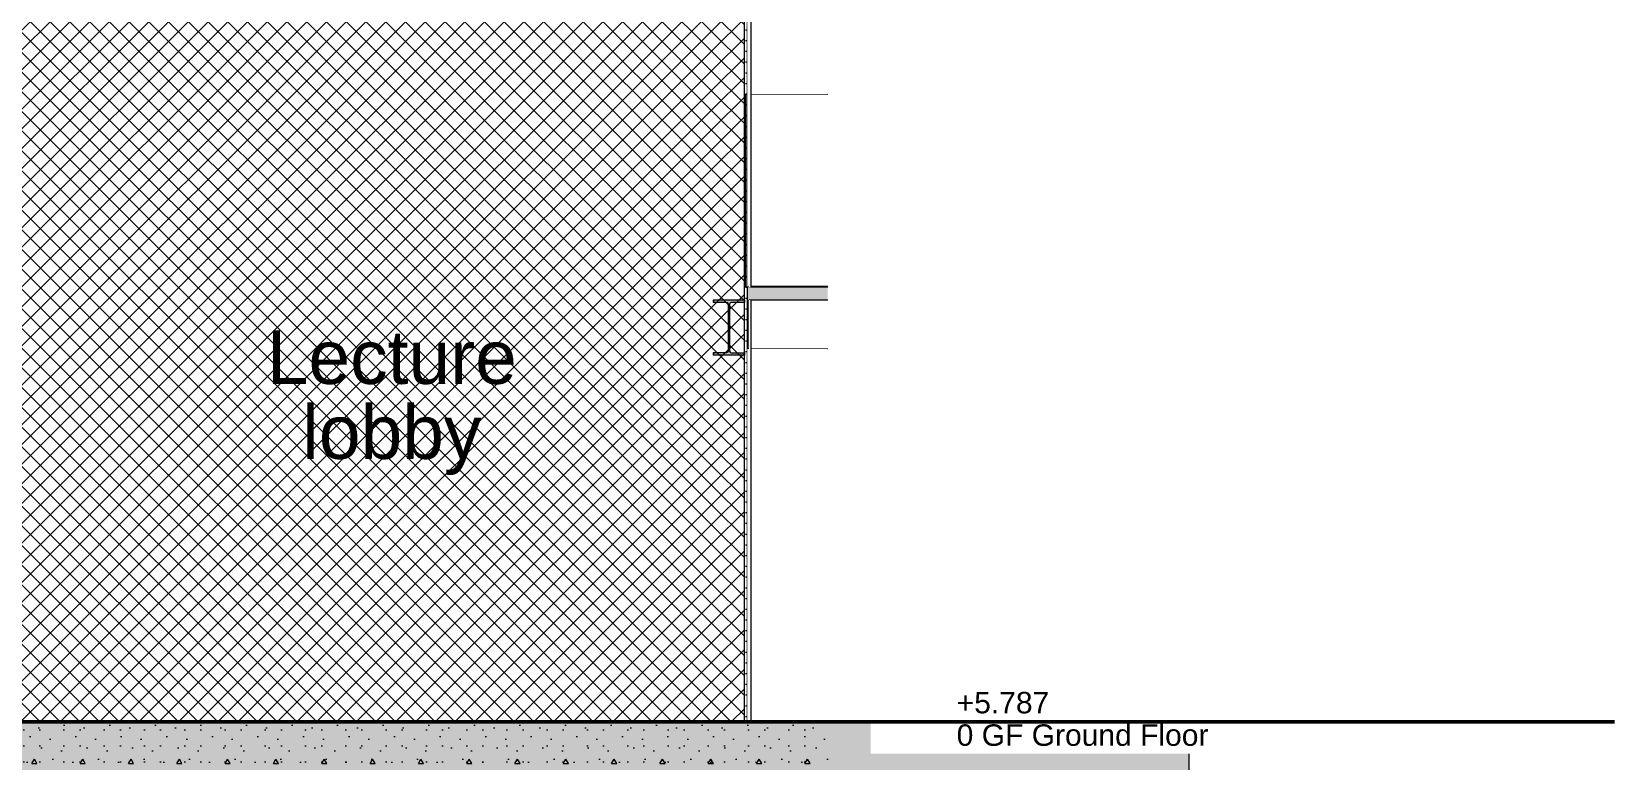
# Model space of a CAD drawing. Header units: millimetres. Extents: x -46169 to 174149, y -86316 to 18123.
# Drawn here: x 166780 to 174149, y -79059 to -75662 of the extents above; entities that cross this region are included whole.
import ezdxf

# ---------------------------------------------------------------- set-up
doc = ezdxf.new("R2010")
doc.units = ezdxf.units.MM
doc.header["$MEASUREMENT"] = 0
doc.linetypes.add('Dashed', pattern=[2822.222233, 1411.111116, -1411.111116])
doc.linetypes.add('Wipeout_Contour', pattern=[1000, 0, -1000])
for name, color, linetype, lineweight, true_color in [('0_Pen_No__105', 7, 'Continuous', 15, 0xa6a6a6), ('0_Pen_No__25', 7, 'Continuous', 50, 0x2a2a2a), ('A-230-M_FLOOR.IFC Import_Pen_No__109', 7, 'Continuous', 15, 0xa6a6a6), ('A-230-M_FLOOR.IFC Import_Pen_No__29', 7, 'Continuous', 50, 0x2a2a2a), ('A-35-M_FFE_Sanitary_Pen_No__103', 7, 'Continuous', 15, 0xa6a6a6), ('New_A-25-M_Wall_Int_Pen_No__107', 7, 'Continuous', 15, 0xa6a6a6)]:
    doc.layers.add(name, color=color, linetype=linetype, lineweight=lineweight, true_color=true_color)
for name, color, linetype, lineweight in [('0_Pen_No__6', 7, 'Continuous', 35), ('A-35-M_FFE_Sanitary_Pen_No__1', 7, 'Continuous', 13), ('A-95-P_Text_1_50_GA_Pen_No__1', 7, 'Continuous', 13), ('New_A-25-M_Wall_Int_Pen_No__1', 7, 'Continuous', 13), ('New_A-25-M_Wall_Int_Pen_No__87', 8, 'Continuous', 20), ('New_A-30-M_Stair_Pen_No__1', 7, 'Continuous', 13), ('New_A-30-M_Stair_Pen_No__141', 255, 'Continuous', 0), ('New_A-30-M_Stair_Pen_No__160', 5, 'Continuous', 200), ('S-280-M_COLUMN.IFC Import_Pen_No__88', 8, 'Continuous', 20), ('S-280-M_STRUCT_FRAME.IFC Import_Pen_No__1', 7, 'Continuous', 13), ('S-280-M_STRUCT_FRAME.IFC Import_Pen_No__160', 5, 'Continuous', 200)]:
    doc.layers.add(name, color=color, linetype=linetype, lineweight=lineweight)
for name, color, linetype in [('A-230-M_FLOOR.IFC Import', 7, 'Continuous'), ('New_A-25-M_Wall_Int', 7, 'Continuous'), ('New_A-30-M_Stair', 7, 'Continuous'), ('S-280-M_COLUMN.IFC Import', 7, 'Continuous'), ('S-280-M_STRUCT_FRAME.IFC Import', 7, 'Continuous')]:
    doc.layers.add(name, color=color, linetype=linetype)
doc.styles.add('GENERATED_STYLE_1', font='')
doc.styles.get('GENERATED_STYLE_1').set_extended_font_data('Swis721 BT')
pattern_1 = [(45, (165992.32, -78878.83), (-45.96194, 45.96194), []), (135, (165992.32, -78878.83), (45.96194, 45.96194), [])]

# ---------------------------------------------------------------- blocks, each defined once
blk = doc.blocks.new('Section Elem_17_3', base_point=(165992.3, -78878.8))
at = {"color": 254, "linetype": 'Wipeout_Contour', "lineweight": 0, "ltscale": 739747.965392}
blk.add_wipeout([(166241.5, -75278.8), (166241.5, -78878.8), (169956.5, -78878.8), (169956.5, -75278.8)], dxfattribs=at).dxf.layer = 'New_A-25-M_Wall_Int'
at = {"layer": 'New_A-25-M_Wall_Int_Pen_No__107', "linetype": 'Continuous'}
h = blk.add_hatch(dxfattribs=at)
h.set_pattern_fill('Concrete_Block_0003', color=256, style=0, pattern_type=2)
h.set_pattern_definition(pattern_1)
h.paths.add_polyline_path([(166241.5, -75278.8), (166241.5, -78878.8), (169956.5, -78878.8), (169956.5, -75278.8)])
at = {"layer": 'New_A-25-M_Wall_Int_Pen_No__1', "linetype": 'Continuous'}
for p, q in [((166273.1, -75278.8), (166241.5, -75278.8)), ((166280.3, -75278.8), (166273.1, -75278.8)), ((166359.3, -75278.8), (166280.3, -75278.8)), ((169952.7, -75278.8), (166359.3, -75278.8)), ((169956.5, -75278.8), (169952.7, -75278.8))]:
    blk.add_line(p, q, dxfattribs=at)
blk = doc.blocks.new('Section Elem_49_3', base_point=(165992.3, -78878.8))
at = {"color": 254, "linetype": 'Wipeout_Contour', "lineweight": 0, "ltscale": 744643.941559}
blk.add_wipeout([(170111.5, -75278.8), (170111.5, -75953.9), (170111.8, -75953.9), (170111.8, -75278.8)], dxfattribs=at).dxf.layer = 'New_A-25-M_Wall_Int'
at = {"color": 254, "linetype": 'Wipeout_Contour', "lineweight": 0, "ltscale": 748589.587537}
blk.add_wipeout([(170111.5, -78878.8), (170111.8, -78878.8), (170111.8, -77141), (170111.5, -77141)], dxfattribs=at).dxf.layer = 'New_A-25-M_Wall_Int'
at = {"color": 254, "linetype": 'Wipeout_Contour', "lineweight": 0, "ltscale": 746756.658904}
blk.add_wipeout([(169956.5, -75278.8), (169956.5, -78878.8), (170096.5, -78878.8), (170096.5, -75278.8)], dxfattribs=at).dxf.layer = 'New_A-25-M_Wall_Int'
at = {"layer": 'New_A-25-M_Wall_Int_Pen_No__107', "linetype": 'Continuous'}
h = blk.add_hatch(dxfattribs=at)
h.set_pattern_fill('Concrete_Block_0003', color=256, style=0, pattern_type=2)
h.set_pattern_definition(pattern_1)
h.paths.add_polyline_path([(169956.5, -75278.8), (169956.5, -78878.8), (170096.5, -78878.8), (170096.5, -75278.8)])
at = {"color": 254, "linetype": 'Wipeout_Contour', "lineweight": 0, "ltscale": 747038.996672}
blk.add_wipeout([(170096.5, -78878.8), (170111.5, -78878.8), (170111.5, -75278.8), (170096.5, -75278.8)], dxfattribs=at).dxf.layer = 'New_A-25-M_Wall_Int'
at = {"layer": 'New_A-25-M_Wall_Int_Pen_No__107', "linetype": 'Continuous'}
h = blk.add_hatch(dxfattribs=at)
h.set_pattern_fill('Plaster_0003', color=256, style=0, pattern_type=2)
h.set_pattern_definition([(270, (165992.32, -78878.83), (86.6025, 0), [0, -50]), (270, (166035.62, -78903.83), (86.6025, 0), [0, -50])])
h.paths.add_polyline_path([(170096.5, -78878.8), (170111.5, -78878.8), (170111.5, -75278.8), (170096.5, -75278.8)])
at = {"layer": 'New_A-25-M_Wall_Int_Pen_No__1', "linetype": 'Continuous'}
for p, q in [((170096.5, -75278.8), (170096.5, -78878.8)), ((170111.5, -75278.8), (170111.5, -75953.9)), ((170111.5, -76849.1), (170111.5, -76853.8)), ((170111.5, -76853.8), (170111.5, -77141)), ((170111.5, -77141), (170111.5, -78878.8))]:
    blk.add_line(p, q, dxfattribs=at)
at = {"layer": 'New_A-25-M_Wall_Int_Pen_No__1', "linetype": 'Continuous', "flags": 128}
blk.add_lwpolyline([(170111.5, -75953.9), (170111.5, -75954), (170111.5, -76849.1)], dxfattribs=at)
blk = doc.blocks.new('Section Elem_66_3', base_point=(165992.3, -78878.8))
at = {"color": 254, "linetype": 'Wipeout_Contour', "lineweight": 0, "ltscale": 745925.967258}
blk.add_wipeout([(170111.9, -75954), (170111.5, -75954), (170111.5, -76849.1), (170111.9, -76849.1)], dxfattribs=at).dxf.layer = 'New_A-30-M_Stair'
at = {"color": 254, "linetype": 'Wipeout_Contour', "lineweight": 0, "ltscale": 746982.542556}
blk.add_wipeout([(170119.5, -77141), (170119.8, -77141), (170119.8, -76913.8), (170119.5, -76913.8)], dxfattribs=at).dxf.layer = 'New_A-30-M_Stair'
at = {"color": 254, "linetype": 'Wipeout_Contour', "lineweight": 0, "ltscale": 746640.461647}
blk.add_wipeout([(170128.4, -76849.1), (170486.5, -76849.1), (170486.5, -75954), (170128.4, -75954)], dxfattribs=at).dxf.layer = 'New_A-30-M_Stair'
at = {"color": 254, "linetype": 'Wipeout_Contour', "lineweight": 0, "ltscale": 747666.935043}
blk.add_wipeout([(170128.4, -77141), (170486.5, -77141), (170486.5, -76913.8), (170128.4, -76913.8)], dxfattribs=at).dxf.layer = 'New_A-30-M_Stair'
at = {"layer": 'New_A-30-M_Stair_Pen_No__1', "linetype": 'Continuous'}
for p, q in [((170119.5, -77141), (170119.8, -77141)), ((170128.4, -77141), (170486.5, -77141))]:
    blk.add_line(p, q, dxfattribs=at)
at = {"layer": 'New_A-30-M_Stair_Pen_No__141', "linetype": 'Continuous'}
for p, q in [((170119.5, -76913.8), (170119.5, -77141)), ((170486.5, -76913.8), (170119.5, -76913.8))]:
    blk.add_line(p, q, dxfattribs=at)
at = {"layer": 'New_A-30-M_Stair_Pen_No__141', "linetype": 'Continuous', "flags": 128}
blk.add_lwpolyline([(170119.5, -77141), (170117.7, -77141), (170111.5, -77141)], dxfattribs=at)
at = {"color": 254, "linetype": 'Wipeout_Contour', "lineweight": 0, "ltscale": 745192.487336}
blk.add_wipeout([(170111.5, -75953.9), (170111.5, -75954), (170111.9, -75954), (170111.9, -75953.9)], dxfattribs=at).dxf.layer = 'New_A-30-M_Stair'
at = {"color": 254, "linetype": 'Wipeout_Contour', "lineweight": 0, "ltscale": 746692.412989}
blk.add_wipeout([(170119.8, -76849.1), (170119.5, -76849.1), (170119.5, -76853.8), (170119.8, -76853.8)], dxfattribs=at).dxf.layer = 'New_A-30-M_Stair'
at = {"color": 254, "linetype": 'Wipeout_Contour', "lineweight": 0, "ltscale": 745907.683038}
blk.add_wipeout([(170486.5, -75953.9), (170128.4, -75953.9), (170128.4, -75954), (170486.5, -75954)], dxfattribs=at).dxf.layer = 'New_A-30-M_Stair'
at = {"color": 254, "linetype": 'Wipeout_Contour', "lineweight": 0, "ltscale": 747377.070887}
blk.add_wipeout([(170128.4, -76853.8), (170486.5, -76853.8), (170486.5, -76849.1), (170128.4, -76849.1)], dxfattribs=at).dxf.layer = 'New_A-30-M_Stair'
at = {"layer": 'New_A-30-M_Stair_Pen_No__160', "linetype": 'Continuous', "lineweight": 0, "true_color": 0x00007f}
for points in [[(170111.5, -76853.8), (170111.5, -76853.7), (170111.5, -75954), (170111.5, -75953.9), (170111.4, -75953.9), (170111.4, -75953.9), (170105.3, -75953.9), (170103.6, -75953.9), (170103.5, -75953.9), (170103.5, -75953.9), (170103.5, -75954), (170103.5, -76853.7), (170103.5, -76853.8), (170103.5, -76853.8), (170103.6, -76853.8), (170105.3, -76853.8), (170111.4, -76853.8), (170111.4, -76853.8)], [(170111.5, -77141), (170117.7, -77141), (170119.5, -77141), (170119.5, -76849.1), (170117.7, -76849.1), (170111.5, -76849.1)], [(170486.5, -76853.8), (170119.5, -76853.8), (170119.5, -76913.8), (170486.5, -76913.8)]]:
    blk.add_hatch(color=176, dxfattribs=at).paths.add_polyline_path(points)
at = {"layer": 'New_A-30-M_Stair_Pen_No__1', "linetype": 'Continuous'}
for p, q in [((170111.5, -75953.9), (170111.8, -75953.9)), ((170128.4, -75953.9), (170486.5, -75953.9)), ((170119.5, -76849.1), (170119.8, -76849.1)), ((170128.4, -76849.1), (170486.5, -76849.1))]:
    blk.add_line(p, q, dxfattribs=at)
at = {"layer": 'New_A-30-M_Stair_Pen_No__141', "linetype": 'Continuous'}
for p in [(170119.5, -76849.1), (170486.5, -76853.8)]:
    blk.add_line(p, (170119.5, -76853.8), dxfattribs=at)
at = {"layer": 'New_A-30-M_Stair_Pen_No__141', "linetype": 'Continuous', "flags": 128}
for points in [[(170103.5, -75953.9), (170103.5, -75954), (170103.5, -76853.7), (170103.5, -76853.8)], [(170111.5, -75953.9), (170111.4, -75953.9), (170111.4, -75953.9), (170105.3, -75953.9), (170103.6, -75953.9), (170103.5, -75953.9), (170103.5, -75953.9)], [(170111.5, -76853.8), (170111.4, -76853.8), (170111.4, -76853.8), (170105.3, -76853.8), (170103.6, -76853.8), (170103.5, -76853.8), (170103.5, -76853.8)], [(170119.5, -76849.1), (170117.7, -76849.1), (170111.5, -76849.1)]]:
    blk.add_lwpolyline(points, dxfattribs=at)
blk = doc.blocks.new('Section Elem_162_3', base_point=(165992.3, -78878.8))
at = {"color": 254, "linetype": 'Wipeout_Contour', "lineweight": 0, "ltscale": 1862927.997735675}
blk.add_wipeout([(170128.4, -75953.9), (170486.5, -75953.9), (170486.5, -75583.2), (170179, -75583.2), (170179, -75572.5), (170486.5, -75572.5), (170486.5, -75289.5), (170179, -75289.5), (170179, -75278.8), (170128.4, -75278.8)], dxfattribs=at).dxf.layer = 'New_A-25-M_Wall_Int'
at = {"color": 254, "linetype": 'Wipeout_Contour', "lineweight": 0, "ltscale": 749301.576684}
blk.add_wipeout([(170486.5, -77141), (170128.4, -77141), (170128.4, -78878.8), (170486.5, -78878.8)], dxfattribs=at).dxf.layer = 'New_A-25-M_Wall_Int'
at = {"layer": 'New_A-25-M_Wall_Int_Pen_No__87', "linetype": 'Continuous'}
blk.add_line((170128.4, -75278.8), (170178.4, -75278.8), dxfattribs=at)
blk = doc.blocks.new('Section Elem_223_3', base_point=(165992.3, -78878.8))
at = {"color": 254, "linetype": 'Wipeout_Contour', "lineweight": 0, "ltscale": 2790016.066855576}
blk.add_wipeout([(170112, -75278.8), (170111.8, -75278.8), (170111.8, -75953.9), (170111.9, -75953.9), (170111.9, -75954), (170111.9, -76849.1), (170119.8, -76849.1), (170119.8, -76853.8), (170128.4, -76853.8), (170128.4, -72863.8), (170119.9, -72863.8), (170119.9, -73091), (170111.8, -73091), (170111.8, -75128.8), (170112, -75128.8)], dxfattribs=at).dxf.layer = 'S-280-M_COLUMN.IFC Import'
at = {"color": 254, "linetype": 'Wipeout_Contour', "lineweight": 0, "ltscale": 1122017.926161464}
blk.add_wipeout([(170111.8, -78878.8), (170128.4, -78878.8), (170128.4, -76913.8), (170119.8, -76913.8), (170119.8, -77141), (170111.8, -77141)], dxfattribs=at).dxf.layer = 'S-280-M_COLUMN.IFC Import'
at = {"layer": 'S-280-M_COLUMN.IFC Import_Pen_No__88', "linetype": 'Continuous'}
for p, q in [((170128.4, -72863.8), (170128.4, -76853.8)), ((170128.4, -76913.8), (170128.4, -78878.8))]:
    blk.add_line(p, q, dxfattribs=at)
blk = doc.blocks.new('Section Elem_266_3', base_point=(165992.3, -78878.8))
at = {"layer": 'S-280-M_STRUCT_FRAME.IFC Import_Pen_No__160', "linetype": 'Continuous', "lineweight": 0, "true_color": 0x00007f}
blk.add_hatch(color=176, dxfattribs=at).paths.add_polyline_path([(169952.7, -77169.8), (170099.1, -77169.8), (170099.1, -77158.9), (170036.7, -77158.9), (170031.3, -77156.7), (170029.1, -77151.3), (170029.1, -76932.3), (170031.3, -76927), (170036.7, -76924.7), (170099.1, -76924.7), (170099.1, -76913.8), (169952.7, -76913.8), (169952.7, -76924.7), (170015.2, -76924.7), (170020.5, -76927), (170022.8, -76932.3), (170022.8, -77151.3), (170020.5, -77156.7), (170015.2, -77158.9), (169952.7, -77158.9)])
at = {"layer": 'S-280-M_STRUCT_FRAME.IFC Import_Pen_No__1', "linetype": 'Continuous'}
for p, q in [((169952.7, -76913.8), (169952.7, -76924.7)), ((170099.1, -76913.8), (169952.7, -76913.8)), ((170099.1, -76913.8), (170099.1, -76924.7)), ((169952.7, -77158.9), (169952.7, -77169.8)), ((170099.1, -77169.8), (169952.7, -77169.8)), ((170099.1, -77158.9), (170099.1, -77169.8))]:
    blk.add_line(p, q, dxfattribs=at)
at = {"layer": 'S-280-M_STRUCT_FRAME.IFC Import_Pen_No__1', "linetype": 'Continuous', "flags": 128}
for points in [[(170020.5, -76927), (170015.2, -76924.7), (169952.7, -76924.7)], [(170020.5, -76927), (170022.8, -76932.3), (170022.8, -77151.3), (170020.5, -77156.7)], [(170031.3, -76927), (170029.1, -76932.3), (170029.1, -77151.3), (170031.3, -77156.7)], [(170099.1, -76924.7), (170036.7, -76924.7), (170031.3, -76927)], [(170020.5, -77156.7), (170015.2, -77158.9), (169952.7, -77158.9)], [(170031.3, -77156.7), (170036.7, -77158.9), (170099.1, -77158.9)]]:
    blk.add_lwpolyline(points, dxfattribs=at)
blk = doc.blocks.new('Section Elem_274_3', base_point=(165992.3, -78878.8))
at = {"color": 254, "linetype": 'Wipeout_Contour', "lineweight": 0, "ltscale": 743638.362419}
blk.add_wipeout([(166083.7, -79128.8), (170486.5, -79128.8), (170486.5, -78878.8), (166083.7, -78878.8)], dxfattribs=at).dxf.layer = 'A-230-M_FLOOR.IFC Import'
at = {"layer": 'A-230-M_FLOOR.IFC Import_Pen_No__109', "linetype": 'Continuous'}
h = blk.add_hatch(dxfattribs=at)
h.set_pattern_fill('Lightweight_Concrete_0003', color=256, style=0, pattern_type=2)
h.set_pattern_definition([(0, (165992.32, -78878.83), (0, 389.71), [24.375, -200.625]), (0, (166104.82, -78683.98), (0, 389.71), [24.375, -200.625]), (60, (165992.32, -78878.83), (-337.5, 194.856), [24.375, -200.625]), (60, (166217.32, -78878.83), (-337.5, 194.856), [24.375, -200.625]), (120, (166016.7, -78878.83), (337.5, 194.856), [24.375, -200.625]), (120, (166241.7, -78878.83), (337.5, 194.856), [24.375, -200.625]), (0, (165992.32, -78841.33), (0, 75), [0, -75, 0, -112.5]), (45, (166029.82, -78841.33), (-53.033, 53.033), [0, -56.25, 0, -93.75])])
h.paths.add_polyline_path([(166083.7, -79128.8), (170486.5, -79128.8), (170486.5, -78878.8), (166083.7, -78878.8)])
at = {"layer": 'A-230-M_FLOOR.IFC Import_Pen_No__29', "linetype": 'Continuous'}
for p, q in [((166083.7, -78878.8), (166083.7, -79128.8)), ((166086.5, -78878.8), (166086.4, -78878.8)), ((170486.5, -78878.8), (170111.5, -78878.8)), ((170486.5, -79128.8), (166083.7, -79128.8))]:
    blk.add_line(p, q, dxfattribs=at)
at = {"layer": 'A-230-M_FLOOR.IFC Import_Pen_No__29', "linetype": 'Continuous', "flags": 128}
blk.add_lwpolyline([(170111.5, -78878.8), (170096.5, -78878.8), (169956.5, -78878.8), (166241.5, -78878.8), (166101.5, -78878.8), (166086.4, -78878.8), (166083.7, -78878.8)], dxfattribs=at)
blk = doc.blocks.new('A04 Atrium Longitudinal Section_STORY_MARKER', base_point=(165992.3, -78878.8))
at = {"layer": '0_Pen_No__105', "linetype": 'Dashed', "ltscale": 0.1}
blk.add_line((140779.4, -78878.8), (170486.5, -78878.8), dxfattribs=at)
at = {"layer": '0_Pen_No__25', "linetype": 'Continuous'}
blk.add_line((170486.5, -78878.8), (170586.5, -78878.8), dxfattribs=at)
at = {"color": 254, "linetype": 'Wipeout_Contour', "lineweight": 0, "ltscale": 758421.587212}
blk.add_wipeout([(174148.5, -78730.6), (170686.5, -78730.6), (170686.5, -79027.1), (174148.5, -79027.1)], dxfattribs=at)
at = {"layer": '0_Pen_No__25', "linetype": 'Continuous'}
for p, q in [((170586.5, -78878.8), (170686.5, -78878.8)), ((170886.5, -78878.8), (170686.5, -78878.8)), ((170886.5, -78878.8), (171086.5, -78878.8)), ((174148.5, -78878.8), (171086.5, -78878.8))]:
    blk.add_line(p, q, dxfattribs=at)
at = {"layer": '0_Pen_No__6', "char_height": 100, "attachment_point": 1, "style": 'GENERATED_STYLE_1'}
for s, insert in [('\\A1;{\\fSwis721 BT|b0|i0|c0|p34;+5.787}', (171086.5, -78739.4)), ('\\A1;{\\fSwis721 BT|b0|i0|c0|p34;0 GF Ground Floor}', (171086.5, -78890.8))]:
    blk.add_mtext(s, dxfattribs=dict(at, insert=insert))

msp = doc.modelspace()

# ---------------------------------------------------------------- block references
at = {"layer": 'New_A-25-M_Wall_Int'}
msp.add_blockref('Section Elem_17_3', (165992.3, -78878.8), dxfattribs=at)

# ---------------------------------------------------------------- next in the draw order: block references
msp.add_blockref('Section Elem_49_3', (165992.3, -78878.8), dxfattribs=at)

# ---------------------------------------------------------------- next in the draw order: texts
at = {"layer": 'A-95-P_Text_1_50_GA_Pen_No__1', "linetype": 'Continuous', "insert": (168456.5, -77054.1), "char_height": 250, "width": 1812.818, "attachment_point": 2, "line_spacing_factor": 0.837971, "style": 'GENERATED_STYLE_1'}
msp.add_mtext('\\A1;{\\fSwis721 BT|b0|i0|c0|p34;Lecture lobby}', dxfattribs=at)

# ---------------------------------------------------------------- next in the draw order: block references
at = {"layer": 'New_A-30-M_Stair'}
msp.add_blockref('Section Elem_66_3', (165992.3, -78878.8), dxfattribs=at)

# ---------------------------------------------------------------- next in the draw order: block references
at = {"layer": 'New_A-25-M_Wall_Int'}
msp.add_blockref('Section Elem_162_3', (165992.3, -78878.8), dxfattribs=at)

# ---------------------------------------------------------------- next in the draw order: block references
at = {"layer": 'S-280-M_COLUMN.IFC Import'}
msp.add_blockref('Section Elem_223_3', (165992.3, -78878.8), dxfattribs=at)

# ---------------------------------------------------------------- next in the draw order: block references
at = {"layer": 'A-230-M_FLOOR.IFC Import'}
msp.add_blockref('Section Elem_274_3', (165992.3, -78878.8), dxfattribs=at)
at = {"layer": 'S-280-M_STRUCT_FRAME.IFC Import'}
msp.add_blockref('Section Elem_266_3', (165992.3, -78878.8), dxfattribs=at)

# ---------------------------------------------------------------- next in the draw order: hatches: boundary and pattern name
at = {"layer": 'A-35-M_FFE_Sanitary_Pen_No__103', "linetype": 'Continuous'}
msp.add_hatch(color=256, dxfattribs=at).paths.add_polyline_path([(140779.4, -78878.8), (172168, -78878.8), (172168, -86316.2), (140779.4, -86316.2)])

# ---------------------------------------------------------------- next in the draw order: linework, layer by layer
at = {"layer": 'A-35-M_FFE_Sanitary_Pen_No__1', "linetype": 'Continuous', "flags": 128}
msp.add_lwpolyline([(140779.4, -78878.8), (172168, -78878.8), (172168, -86316.2), (140779.4, -86316.2)], close=True, dxfattribs=at)

# ---------------------------------------------------------------- next in the draw order: block references
at = {"linetype": 'Continuous', "lineweight": 0}
msp.add_blockref('A04 Atrium Longitudinal Section_STORY_MARKER', (165992.3, -78878.8), dxfattribs=at)

doc.saveas('drawing.dxf')
